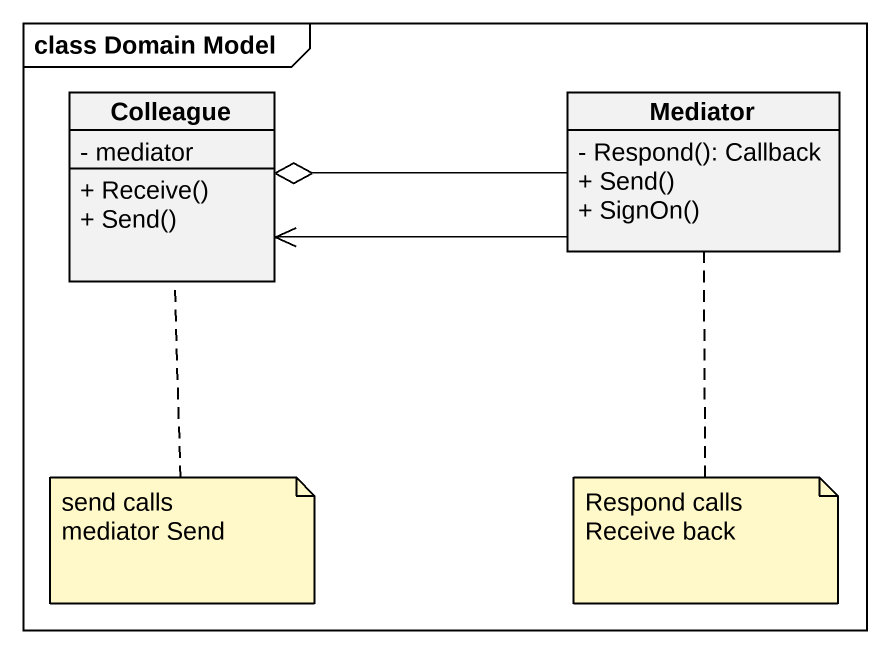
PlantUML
@startuml
mainframe class Domain Model
hide circle
hide empty members
skinparam classAttributeIconSize 0
class Colleague {
  - mediator
  + Receive()
  + Send()
}
class Mediator {
  - Respond(): Callback
  + Send()
  + SignOn()
}
Mediator -left-o Colleague
Mediator -left-> Colleague
note bottom of Colleague
  send calls
  mediator Send
end note
note bottom of Mediator
  Respond calls
  Receive back
end note
@enduml
